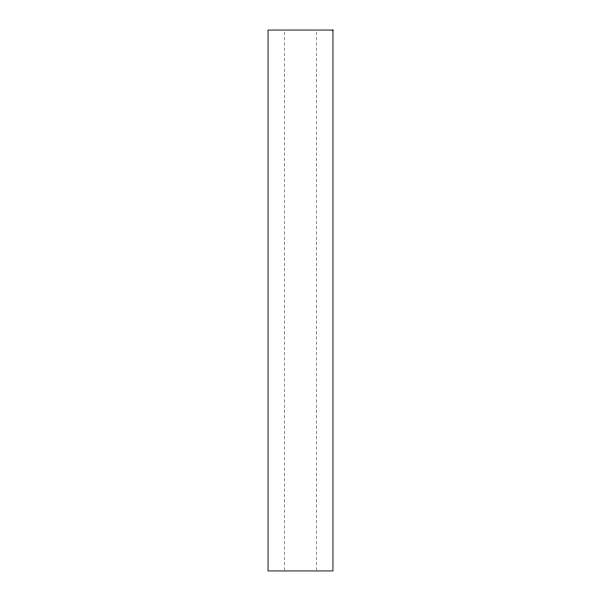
<?xml version="1.0" encoding="UTF-8"?>
<svg xmlns="http://www.w3.org/2000/svg" width="601" height="601" viewBox="0 0 601 601"><rect width="100%" height="100%" fill="white"/><g stroke="black" fill="none" stroke-linecap="round" stroke-linejoin="round"><path stroke-width="0.45" stroke-dasharray="3 2.25" d="M316.727 31.928L316.727 570.011M284.273 31.928L284.273 570.011"/><path stroke-width="0.9" d="M332.954 30.05L268.046 30.05L268.046 570.95L332.954 570.95L332.954 30.05"/></g></svg>
